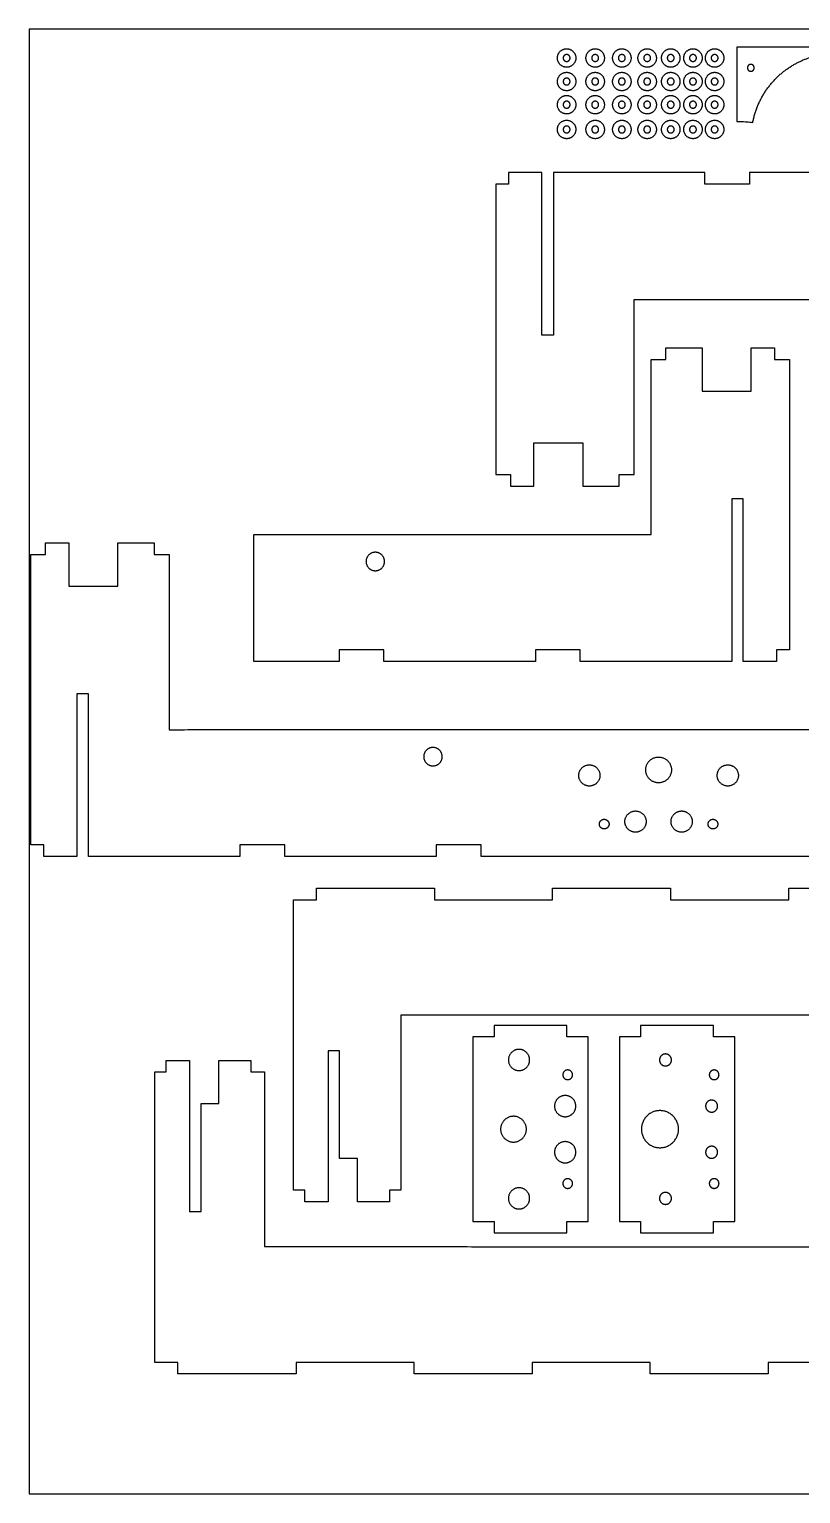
# Model space of a CAD drawing. Header units: millimetres. Extents: x 0 to 1320, y -1499 to 0.
# Drawn here: x 0 to 334, y -635 to 0 of the extents above; entities that cross this region are included whole.
import ezdxf

# ---------------------------------------------------------------- set-up
doc = ezdxf.new("R2010")
doc.units = ezdxf.units.MM
doc.header["$MEASUREMENT"] = 0
for name, color, linetype, true_color in [('inner', 5, 'Continuous', 0x0000ff), ('mechanics', 178, 'Continuous', 0x000000), ('outer', 1, 'Continuous', 0xff0000)]:
    doc.layers.add(name, color=color, linetype=linetype, true_color=true_color)

msp = doc.modelspace()

# ---------------------------------------------------------------- linework, layer by layer
at = {"layer": 'inner'}
msp.add_lwpolyline([(0, -635), (1320, -635), (1320, 0), (0, 0)], close=True, dxfattribs=at)
for points, knots in [([(212.29, -442.33), (216.89, -442.33), (216.89, -446.93), (216.89, -451.53), (212.29, -451.53), (207.69, -451.53), (207.69, -446.93), (207.69, -442.33), (212.29, -442.33)], [0, 0, 0, 7.225663, 7.225663, 14.451326, 14.451326, 21.676989, 21.676989, 28.902652, 28.902652, 28.902652]), ([(275.77, -449.53), (273.17, -449.53), (273.17, -446.93), (273.17, -444.33), (275.77, -444.33), (278.37, -444.33), (278.37, -446.93), (278.37, -449.53), (275.77, -449.53)], [8.168141, 8.168141, 8.168141, 12.252211, 12.252211, 16.336282, 16.336282, 20.420352, 20.420352, 24.504423, 24.504423, 24.504423]), ([(233.39, -455.46), (231.29, -455.46), (231.29, -453.36), (231.29, -451.26), (233.39, -451.26), (235.49, -451.26), (235.49, -453.36), (235.49, -455.46), (233.39, -455.46)], [6.597345, 6.597345, 6.597345, 9.896017, 9.896017, 13.194689, 13.194689, 16.493361, 16.493361, 19.792034, 19.792034, 19.792034]), ([(296.87, -451.26), (298.97, -451.26), (298.97, -453.36), (298.97, -455.46), (296.87, -455.46), (294.77, -455.46), (294.77, -453.36), (294.77, -451.26), (296.87, -451.26)], [6.597345, 6.597345, 6.597345, 9.896017, 9.896017, 13.194689, 13.194689, 16.493361, 16.493361, 19.792034, 19.792034, 19.792034]), ([(232.29, -462.33), (236.89, -462.33), (236.89, -466.93), (236.89, -471.53), (232.29, -471.53), (227.69, -471.53), (227.69, -466.93), (227.69, -462.33), (232.29, -462.33)], [0, 0, 0, 7.225663, 7.225663, 14.451326, 14.451326, 21.676989, 21.676989, 28.902652, 28.902652, 28.902652]), ([(273.37, -484.98), (265.32, -484.98), (265.32, -476.93), (265.32, -468.88), (273.37, -468.88), (281.42, -468.88), (281.42, -476.93), (281.42, -484.98), (273.37, -484.98)], [0, 0, 0, 12.64491, 12.64491, 25.289821, 25.289821, 37.934731, 37.934731, 50.579642, 50.579642, 50.579642]), ([(295.77, -469.53), (293.17, -469.53), (293.17, -466.93), (293.17, -464.33), (295.77, -464.33), (298.37, -464.33), (298.37, -466.93), (298.37, -469.53), (295.77, -469.53)], [8.168141, 8.168141, 8.168141, 12.252211, 12.252211, 16.336282, 16.336282, 20.420352, 20.420352, 24.504423, 24.504423, 24.504423]), ([(209.89, -482.52), (204.3, -482.52), (204.3, -476.93), (204.3, -471.34), (209.89, -471.34), (215.48, -471.34), (215.48, -476.93), (215.48, -482.52), (209.89, -482.52)], [17.55522, 17.55522, 17.55522, 26.33283, 26.33283, 35.110439, 35.110439, 43.888049, 43.888049, 52.665659, 52.665659, 52.665659]), ([(232.29, -482.33), (236.89, -482.33), (236.89, -486.93), (236.89, -491.53), (232.29, -491.53), (227.69, -491.53), (227.69, -486.93), (227.69, -482.33), (232.29, -482.33)], [14.451326, 14.451326, 14.451326, 21.676989, 21.676989, 28.902652, 28.902652, 36.128316, 36.128316, 43.353979, 43.353979, 43.353979]), ([(295.77, -489.53), (293.17, -489.53), (293.17, -486.93), (293.17, -484.33), (295.77, -484.33), (298.37, -484.33), (298.37, -486.93), (298.37, -489.53), (295.77, -489.53)], [8.168141, 8.168141, 8.168141, 12.252211, 12.252211, 16.336282, 16.336282, 20.420352, 20.420352, 24.504423, 24.504423, 24.504423]), ([(233.39, -498.4), (235.49, -498.4), (235.49, -500.5), (235.49, -502.6), (233.39, -502.6), (231.29, -502.6), (231.29, -500.5), (231.29, -498.4), (233.39, -498.4)], [6.597345, 6.597345, 6.597345, 9.896017, 9.896017, 13.194689, 13.194689, 16.493361, 16.493361, 19.792034, 19.792034, 19.792034]), ([(296.87, -498.4), (298.97, -498.4), (298.97, -500.5), (298.97, -502.6), (296.87, -502.6), (294.77, -502.6), (294.77, -500.5), (294.77, -498.4), (296.87, -498.4)], [6.597345, 6.597345, 6.597345, 9.896017, 9.896017, 13.194689, 13.194689, 16.493361, 16.493361, 19.792034, 19.792034, 19.792034]), ([(212.29, -502.33), (216.89, -502.33), (216.89, -506.93), (216.89, -511.53), (212.29, -511.53), (207.69, -511.53), (207.69, -506.93), (207.69, -502.33), (212.29, -502.33)], [0, 0, 0, 7.225663, 7.225663, 14.451326, 14.451326, 21.676989, 21.676989, 28.902652, 28.902652, 28.902652]), ([(275.77, -509.53), (273.17, -509.53), (273.17, -506.93), (273.17, -504.33), (275.77, -504.33), (278.37, -504.33), (278.37, -506.93), (278.37, -509.53), (275.77, -509.53)], [8.168141, 8.168141, 8.168141, 12.252211, 12.252211, 16.336282, 16.336282, 20.420352, 20.420352, 24.504423, 24.504423, 24.504423])]:
    msp.add_rational_spline(points, [1, 0.707106781187, 1, 0.707106781187, 1, 0.707106781187, 1, 0.707106781187, 1], degree=2, knots=knots, dxfattribs=at)
at = {"layer": 'mechanics'}
for points, weights, degree, knots in [([(233.64, -16.39), (237.57, -15.67), (236.85, -11.73), (236.14, -7.8), (232.2, -8.51), (228.27, -9.23), (228.98, -13.17), (229.7, -17.1), (233.64, -16.39)], [1, 0.707106781187, 1, 0.707106781187, 1, 0.707106781187, 1, 0.707106781187, 1], 2, [-25.132741, -25.132741, -25.132741, -18.849556, -18.849556, -12.566371, -12.566371, -6.283185, -6.283185, 0, 0, 0]), ([(234.42, -12.45), (234.42, -13.95), (232.92, -13.95), (231.42, -13.95), (231.42, -12.45), (231.42, -10.95), (232.92, -10.95), (234.42, -10.95), (234.42, -12.45)], [0.999999860338, 0.707106851018, 1, 0.707106781187, 1, 0.707106781187, 1, 0.707106781187, 1], 2, [0, 0, 0, 2.356194, 2.356194, 4.712389, 4.712389, 7.068583, 7.068583, 9.424778, 9.424778, 9.424778]), ([(246.01, -16.39), (249.95, -15.67), (249.23, -11.73), (248.52, -7.8), (244.58, -8.51), (240.64, -9.23), (241.36, -13.17), (242.08, -17.1), (246.01, -16.39)], [1, 0.707106781187, 1, 0.707106781187, 1, 0.707106781187, 1, 0.707106781187, 1], 2, [-25.132741, -25.132741, -25.132741, -18.849556, -18.849556, -12.566371, -12.566371, -6.283185, -6.283185, 0, 0, 0]), ([(246.8, -12.45), (246.8, -13.95), (245.3, -13.95), (243.8, -13.95), (243.8, -12.45), (243.8, -10.95), (245.3, -10.95), (246.8, -10.95), (246.8, -12.45)], [0.999999860338, 0.707106851018, 1, 0.707106781187, 1, 0.707106781187, 1, 0.707106781187, 1], 2, [0, 0, 0, 2.356194, 2.356194, 4.712389, 4.712389, 7.068583, 7.068583, 9.424778, 9.424778, 9.424778]), ([(257.57, -16.39), (261.5, -15.67), (260.79, -11.73), (260.07, -7.8), (256.13, -8.51), (252.2, -9.23), (252.92, -13.17), (253.63, -17.1), (257.57, -16.39)], [1, 0.707106781187, 1, 0.707106781187, 1, 0.707106781187, 1, 0.707106781187, 1], 2, [-25.132741, -25.132741, -25.132741, -18.849556, -18.849556, -12.566371, -12.566371, -6.283185, -6.283185, 0, 0, 0]), ([(258.35, -12.45), (258.35, -13.95), (256.85, -13.95), (255.35, -13.95), (255.35, -12.45), (255.35, -10.95), (256.85, -10.95), (258.35, -10.95), (258.35, -12.45)], [0.999999860338, 0.707106851018, 1, 0.707106781187, 1, 0.707106781187, 1, 0.707106781187, 1], 2, [0, 0, 0, 2.356194, 2.356194, 4.712389, 4.712389, 7.068583, 7.068583, 9.424778, 9.424778, 9.424778]), ([(268.56, -16.39), (272.49, -15.67), (271.77, -11.73), (271.06, -7.8), (267.12, -8.51), (263.19, -9.23), (263.9, -13.17), (264.62, -17.1), (268.56, -16.39)], [1, 0.707106781187, 1, 0.707106781187, 1, 0.707106781187, 1, 0.707106781187, 1], 2, [-25.132741, -25.132741, -25.132741, -18.849556, -18.849556, -12.566371, -12.566371, -6.283185, -6.283185, 0, 0, 0]), ([(269.34, -12.45), (269.34, -13.95), (267.84, -13.95), (266.34, -13.95), (266.34, -12.45), (266.34, -10.95), (267.84, -10.95), (269.34, -10.95), (269.34, -12.45)], [0.999999860338, 0.707106851018, 1, 0.707106781187, 1, 0.707106781187, 1, 0.707106781187, 1], 2, [0, 0, 0, 2.356194, 2.356194, 4.712389, 4.712389, 7.068583, 7.068583, 9.424778, 9.424778, 9.424778]), ([(278.77, -16.39), (282.7, -15.67), (281.99, -11.73), (281.27, -7.8), (277.33, -8.51), (273.4, -9.23), (274.12, -13.17), (274.83, -17.1), (278.77, -16.39)], [1, 0.707106781187, 1, 0.707106781187, 1, 0.707106781187, 1, 0.707106781187, 1], 2, [-25.132741, -25.132741, -25.132741, -18.849556, -18.849556, -12.566371, -12.566371, -6.283185, -6.283185, 0, 0, 0]), ([(279.55, -12.45), (279.55, -13.95), (278.05, -13.95), (276.55, -13.95), (276.55, -12.45), (276.55, -10.95), (278.05, -10.95), (279.55, -10.95), (279.55, -12.45)], [0.999999860338, 0.707106851018, 1, 0.707106781187, 1, 0.707106781187, 1, 0.707106781187, 1], 2, [0, 0, 0, 2.356194, 2.356194, 4.712389, 4.712389, 7.068583, 7.068583, 9.424778, 9.424778, 9.424778]), ([(288.4, -16.39), (292.33, -15.67), (291.62, -11.73), (290.9, -7.8), (286.97, -8.51), (283.03, -9.23), (283.75, -13.17), (284.46, -17.1), (288.4, -16.39)], [1, 0.707106781187, 1, 0.707106781187, 1, 0.707106781187, 1, 0.707106781187, 1], 2, [-25.132741, -25.132741, -25.132741, -18.849556, -18.849556, -12.566371, -12.566371, -6.283185, -6.283185, 0, 0, 0]), ([(289.18, -12.45), (289.18, -13.95), (287.68, -13.95), (286.18, -13.95), (286.18, -12.45), (286.18, -10.95), (287.68, -10.95), (289.18, -10.95), (289.18, -12.45)], [0.999999860338, 0.707106851018, 1, 0.707106781187, 1, 0.707106781187, 1, 0.707106781187, 1], 2, [0, 0, 0, 2.356194, 2.356194, 4.712389, 4.712389, 7.068583, 7.068583, 9.424778, 9.424778, 9.424778]), ([(297.8, -16.39), (301.73, -15.67), (301.02, -11.73), (300.3, -7.8), (296.36, -8.51), (292.43, -9.23), (293.15, -13.17), (293.86, -17.1), (297.8, -16.39)], [1, 0.707106781187, 1, 0.707106781187, 1, 0.707106781187, 1, 0.707106781187, 1], 2, [-25.132741, -25.132741, -25.132741, -18.849556, -18.849556, -12.566371, -12.566371, -6.283185, -6.283185, 0, 0, 0]), ([(298.58, -12.45), (298.58, -13.95), (297.08, -13.95), (295.58, -13.95), (295.58, -12.45), (295.58, -10.95), (297.08, -10.95), (298.58, -10.95), (298.58, -12.45)], [0.999999860338, 0.707106851018, 1, 0.707106781187, 1, 0.707106781187, 1, 0.707106781187, 1], 2, [0, 0, 0, 2.356194, 2.356194, 4.712389, 4.712389, 7.068583, 7.068583, 9.424778, 9.424778, 9.424778]), ([(313.6, -40.45), (316.28, -26.17), (326.05, -15.88), (339.31, -11.94), (359.97, -5.81), (378.92, -16.09), (385.05, -36.76), (385.41, -37.97), (385.71, -39.2), (385.95, -40.45)], [0.874654476211, 0.823527479496, 0.865309320759, 1, 0.804737854124, 0.804737854124, 1, 0.98602764811, 0.973055114268, 0.961082398472], 3, [101.480609, 101.480609, 101.480609, 101.480609, 138.10477, 138.10477, 138.10477, 191.199106, 191.199106, 191.199106, 194.998371, 194.998371, 194.998371, 194.998371]), ([(233.64, -26.59), (237.57, -25.87), (236.85, -21.93), (236.14, -18), (232.2, -18.72), (228.27, -19.43), (228.98, -23.37), (229.7, -27.3), (233.64, -26.59)], [1, 0.707106781187, 1, 0.707106781187, 1, 0.707106781187, 1, 0.707106781187, 1], 2, [-25.132741, -25.132741, -25.132741, -18.849556, -18.849556, -12.566371, -12.566371, -6.283185, -6.283185, 0, 0, 0]), ([(246.01, -26.59), (249.95, -25.87), (249.23, -21.93), (248.52, -18), (244.58, -18.72), (240.64, -19.43), (241.36, -23.37), (242.08, -27.3), (246.01, -26.59)], [1, 0.707106781187, 1, 0.707106781187, 1, 0.707106781187, 1, 0.707106781187, 1], 2, [-25.132741, -25.132741, -25.132741, -18.849556, -18.849556, -12.566371, -12.566371, -6.283185, -6.283185, 0, 0, 0]), ([(257.57, -26.59), (261.5, -25.87), (260.79, -21.93), (260.07, -18), (256.13, -18.72), (252.2, -19.43), (252.92, -23.37), (253.63, -27.3), (257.57, -26.59)], [1, 0.707106781187, 1, 0.707106781187, 1, 0.707106781187, 1, 0.707106781187, 1], 2, [-25.132741, -25.132741, -25.132741, -18.849556, -18.849556, -12.566371, -12.566371, -6.283185, -6.283185, 0, 0, 0]), ([(268.56, -26.59), (272.49, -25.87), (271.77, -21.93), (271.06, -18), (267.12, -18.72), (263.19, -19.43), (263.9, -23.37), (264.62, -27.3), (268.56, -26.59)], [1, 0.707106781187, 1, 0.707106781187, 1, 0.707106781187, 1, 0.707106781187, 1], 2, [-25.132741, -25.132741, -25.132741, -18.849556, -18.849556, -12.566371, -12.566371, -6.283185, -6.283185, 0, 0, 0]), ([(278.77, -26.59), (282.7, -25.87), (281.99, -21.93), (281.27, -18), (277.33, -18.72), (273.4, -19.43), (274.12, -23.37), (274.83, -27.3), (278.77, -26.59)], [1, 0.707106781187, 1, 0.707106781187, 1, 0.707106781187, 1, 0.707106781187, 1], 2, [-25.132741, -25.132741, -25.132741, -18.849556, -18.849556, -12.566371, -12.566371, -6.283185, -6.283185, 0, 0, 0]), ([(288.4, -26.59), (292.33, -25.87), (291.62, -21.93), (290.9, -18), (286.97, -18.72), (283.03, -19.43), (283.75, -23.37), (284.46, -27.3), (288.4, -26.59)], [1, 0.707106781187, 1, 0.707106781187, 1, 0.707106781187, 1, 0.707106781187, 1], 2, [-25.132741, -25.132741, -25.132741, -18.849556, -18.849556, -12.566371, -12.566371, -6.283185, -6.283185, 0, 0, 0]), ([(297.8, -26.59), (301.73, -25.87), (301.02, -21.93), (300.3, -18), (296.36, -18.72), (292.43, -19.43), (293.15, -23.37), (293.86, -27.3), (297.8, -26.59)], [1, 0.707106781187, 1, 0.707106781187, 1, 0.707106781187, 1, 0.707106781187, 1], 2, [-25.132741, -25.132741, -25.132741, -18.849556, -18.849556, -12.566371, -12.566371, -6.283185, -6.283185, 0, 0, 0]), ([(314.27, -16.71), (314.27, -18.21), (312.77, -18.21), (311.27, -18.21), (311.27, -16.71), (311.27, -15.21), (312.77, -15.21), (314.27, -15.21), (314.27, -16.71)], [1, 0.707106781187, 1, 0.707106781187, 1, 0.707106781187, 1, 0.707106851018, 0.999999860338], 2, [-9.424778, -9.424778, -9.424778, -7.068583, -7.068583, -4.712389, -4.712389, -2.356194, -2.356194, 0, 0, 0]), ([(234.42, -22.65), (234.42, -24.15), (232.92, -24.15), (231.42, -24.15), (231.42, -22.65), (231.42, -21.15), (232.92, -21.15), (234.42, -21.15), (234.42, -22.65)], [0.999999860338, 0.707106851018, 1, 0.707106781187, 1, 0.707106781187, 1, 0.707106781187, 1], 2, [0, 0, 0, 2.356194, 2.356194, 4.712389, 4.712389, 7.068583, 7.068583, 9.424778, 9.424778, 9.424778]), ([(246.8, -22.65), (246.8, -24.15), (245.3, -24.15), (243.8, -24.15), (243.8, -22.65), (243.8, -21.15), (245.3, -21.15), (246.8, -21.15), (246.8, -22.65)], [0.999999860338, 0.707106851018, 1, 0.707106781187, 1, 0.707106781187, 1, 0.707106781187, 1], 2, [0, 0, 0, 2.356194, 2.356194, 4.712389, 4.712389, 7.068583, 7.068583, 9.424778, 9.424778, 9.424778]), ([(258.35, -22.65), (258.35, -24.15), (256.85, -24.15), (255.35, -24.15), (255.35, -22.65), (255.35, -21.15), (256.85, -21.15), (258.35, -21.15), (258.35, -22.65)], [0.999999860338, 0.707106851018, 1, 0.707106781187, 1, 0.707106781187, 1, 0.707106781187, 1], 2, [0, 0, 0, 2.356194, 2.356194, 4.712389, 4.712389, 7.068583, 7.068583, 9.424778, 9.424778, 9.424778]), ([(269.34, -22.65), (269.34, -24.15), (267.84, -24.15), (266.34, -24.15), (266.34, -22.65), (266.34, -21.15), (267.84, -21.15), (269.34, -21.15), (269.34, -22.65)], [0.999999860338, 0.707106851018, 1, 0.707106781187, 1, 0.707106781187, 1, 0.707106781187, 1], 2, [0, 0, 0, 2.356194, 2.356194, 4.712389, 4.712389, 7.068583, 7.068583, 9.424778, 9.424778, 9.424778]), ([(279.55, -22.65), (279.55, -24.15), (278.05, -24.15), (276.55, -24.15), (276.55, -22.65), (276.55, -21.15), (278.05, -21.15), (279.55, -21.15), (279.55, -22.65)], [0.999999860338, 0.707106851018, 1, 0.707106781187, 1, 0.707106781187, 1, 0.707106781187, 1], 2, [0, 0, 0, 2.356194, 2.356194, 4.712389, 4.712389, 7.068583, 7.068583, 9.424778, 9.424778, 9.424778]), ([(289.18, -22.65), (289.18, -24.15), (287.68, -24.15), (286.18, -24.15), (286.18, -22.65), (286.18, -21.15), (287.68, -21.15), (289.18, -21.15), (289.18, -22.65)], [0.999999860338, 0.707106851018, 1, 0.707106781187, 1, 0.707106781187, 1, 0.707106781187, 1], 2, [0, 0, 0, 2.356194, 2.356194, 4.712389, 4.712389, 7.068583, 7.068583, 9.424778, 9.424778, 9.424778]), ([(298.58, -22.65), (298.58, -24.15), (297.08, -24.15), (295.58, -24.15), (295.58, -22.65), (295.58, -21.15), (297.08, -21.15), (298.58, -21.15), (298.58, -22.65)], [0.999999860338, 0.707106851018, 1, 0.707106781187, 1, 0.707106781187, 1, 0.707106781187, 1], 2, [0, 0, 0, 2.356194, 2.356194, 4.712389, 4.712389, 7.068583, 7.068583, 9.424778, 9.424778, 9.424778]), ([(233.64, -36.64), (237.57, -35.92), (236.85, -31.98), (236.14, -28.05), (232.2, -28.77), (228.27, -29.48), (228.98, -33.42), (229.7, -37.35), (233.64, -36.64)], [1, 0.707106781187, 1, 0.707106781187, 1, 0.707106781187, 1, 0.707106781187, 1], 2, [-25.132741, -25.132741, -25.132741, -18.849556, -18.849556, -12.566371, -12.566371, -6.283185, -6.283185, 0, 0, 0]), ([(234.42, -32.7), (234.42, -34.2), (232.92, -34.2), (231.42, -34.2), (231.42, -32.7), (231.42, -31.2), (232.92, -31.2), (234.42, -31.2), (234.42, -32.7)], [0.999999860338, 0.707106851018, 1, 0.707106781187, 1, 0.707106781187, 1, 0.707106781187, 1], 2, [0, 0, 0, 2.356194, 2.356194, 4.712389, 4.712389, 7.068583, 7.068583, 9.424778, 9.424778, 9.424778]), ([(246.01, -36.64), (249.95, -35.92), (249.23, -31.98), (248.52, -28.05), (244.58, -28.77), (240.64, -29.48), (241.36, -33.42), (242.08, -37.35), (246.01, -36.64)], [1, 0.707106781187, 1, 0.707106781187, 1, 0.707106781187, 1, 0.707106781187, 1], 2, [-25.132741, -25.132741, -25.132741, -18.849556, -18.849556, -12.566371, -12.566371, -6.283185, -6.283185, 0, 0, 0]), ([(246.8, -32.7), (246.8, -34.2), (245.3, -34.2), (243.8, -34.2), (243.8, -32.7), (243.8, -31.2), (245.3, -31.2), (246.8, -31.2), (246.8, -32.7)], [0.999999860338, 0.707106851018, 1, 0.707106781187, 1, 0.707106781187, 1, 0.707106781187, 1], 2, [0, 0, 0, 2.356194, 2.356194, 4.712389, 4.712389, 7.068583, 7.068583, 9.424778, 9.424778, 9.424778]), ([(257.57, -36.64), (261.5, -35.92), (260.79, -31.98), (260.07, -28.05), (256.13, -28.77), (252.2, -29.48), (252.92, -33.42), (253.63, -37.35), (257.57, -36.64)], [1, 0.707106781187, 1, 0.707106781187, 1, 0.707106781187, 1, 0.707106781187, 1], 2, [-25.132741, -25.132741, -25.132741, -18.849556, -18.849556, -12.566371, -12.566371, -6.283185, -6.283185, 0, 0, 0]), ([(258.35, -32.7), (258.35, -34.2), (256.85, -34.2), (255.35, -34.2), (255.35, -32.7), (255.35, -31.2), (256.85, -31.2), (258.35, -31.2), (258.35, -32.7)], [0.999999860338, 0.707106851018, 1, 0.707106781187, 1, 0.707106781187, 1, 0.707106781187, 1], 2, [0, 0, 0, 2.356194, 2.356194, 4.712389, 4.712389, 7.068583, 7.068583, 9.424778, 9.424778, 9.424778]), ([(268.56, -36.64), (272.49, -35.92), (271.77, -31.98), (271.06, -28.05), (267.12, -28.77), (263.19, -29.48), (263.9, -33.42), (264.62, -37.35), (268.56, -36.64)], [1, 0.707106781187, 1, 0.707106781187, 1, 0.707106781187, 1, 0.707106781187, 1], 2, [-25.132741, -25.132741, -25.132741, -18.849556, -18.849556, -12.566371, -12.566371, -6.283185, -6.283185, 0, 0, 0]), ([(269.34, -32.7), (269.34, -34.2), (267.84, -34.2), (266.34, -34.2), (266.34, -32.7), (266.34, -31.2), (267.84, -31.2), (269.34, -31.2), (269.34, -32.7)], [0.999999860338, 0.707106851018, 1, 0.707106781187, 1, 0.707106781187, 1, 0.707106781187, 1], 2, [0, 0, 0, 2.356194, 2.356194, 4.712389, 4.712389, 7.068583, 7.068583, 9.424778, 9.424778, 9.424778]), ([(278.77, -36.64), (282.7, -35.92), (281.99, -31.98), (281.27, -28.05), (277.33, -28.77), (273.4, -29.48), (274.12, -33.42), (274.83, -37.35), (278.77, -36.64)], [1, 0.707106781187, 1, 0.707106781187, 1, 0.707106781187, 1, 0.707106781187, 1], 2, [-25.132741, -25.132741, -25.132741, -18.849556, -18.849556, -12.566371, -12.566371, -6.283185, -6.283185, 0, 0, 0]), ([(279.55, -32.7), (279.55, -34.2), (278.05, -34.2), (276.55, -34.2), (276.55, -32.7), (276.55, -31.2), (278.05, -31.2), (279.55, -31.2), (279.55, -32.7)], [0.999999860338, 0.707106851018, 1, 0.707106781187, 1, 0.707106781187, 1, 0.707106781187, 1], 2, [0, 0, 0, 2.356194, 2.356194, 4.712389, 4.712389, 7.068583, 7.068583, 9.424778, 9.424778, 9.424778]), ([(288.4, -36.64), (292.33, -35.92), (291.62, -31.98), (290.9, -28.05), (286.97, -28.77), (283.03, -29.48), (283.75, -33.42), (284.46, -37.35), (288.4, -36.64)], [1, 0.707106781187, 1, 0.707106781187, 1, 0.707106781187, 1, 0.707106781187, 1], 2, [-25.132741, -25.132741, -25.132741, -18.849556, -18.849556, -12.566371, -12.566371, -6.283185, -6.283185, 0, 0, 0]), ([(289.18, -32.7), (289.18, -34.2), (287.68, -34.2), (286.18, -34.2), (286.18, -32.7), (286.18, -31.2), (287.68, -31.2), (289.18, -31.2), (289.18, -32.7)], [0.999999860338, 0.707106851018, 1, 0.707106781187, 1, 0.707106781187, 1, 0.707106781187, 1], 2, [0, 0, 0, 2.356194, 2.356194, 4.712389, 4.712389, 7.068583, 7.068583, 9.424778, 9.424778, 9.424778]), ([(297.8, -36.64), (301.73, -35.92), (301.02, -31.98), (300.3, -28.05), (296.36, -28.77), (292.43, -29.48), (293.15, -33.42), (293.86, -37.35), (297.8, -36.64)], [1, 0.707106781187, 1, 0.707106781187, 1, 0.707106781187, 1, 0.707106781187, 1], 2, [-25.132741, -25.132741, -25.132741, -18.849556, -18.849556, -12.566371, -12.566371, -6.283185, -6.283185, 0, 0, 0]), ([(298.58, -32.7), (298.58, -34.2), (297.08, -34.2), (295.58, -34.2), (295.58, -32.7), (295.58, -31.2), (297.08, -31.2), (298.58, -31.2), (298.58, -32.7)], [0.999999860338, 0.707106851018, 1, 0.707106781187, 1, 0.707106781187, 1, 0.707106781187, 1], 2, [0, 0, 0, 2.356194, 2.356194, 4.712389, 4.712389, 7.068583, 7.068583, 9.424778, 9.424778, 9.424778]), ([(233.64, -47.37), (237.57, -46.65), (236.85, -42.72), (236.14, -38.78), (232.2, -39.5), (228.27, -40.22), (228.98, -44.15), (229.7, -48.09), (233.64, -47.37)], [1, 0.707106781187, 1, 0.707106781187, 1, 0.707106781187, 1, 0.707106781187, 1], 2, [-25.132741, -25.132741, -25.132741, -18.849556, -18.849556, -12.566371, -12.566371, -6.283185, -6.283185, 0, 0, 0]), ([(234.42, -43.44), (234.42, -44.94), (232.92, -44.94), (231.42, -44.94), (231.42, -43.44), (231.42, -41.94), (232.92, -41.94), (234.42, -41.94), (234.42, -43.44)], [0.999999860338, 0.707106851018, 1, 0.707106781187, 1, 0.707106781187, 1, 0.707106781187, 1], 2, [0, 0, 0, 2.356194, 2.356194, 4.712389, 4.712389, 7.068583, 7.068583, 9.424778, 9.424778, 9.424778]), ([(246.01, -47.37), (249.95, -46.65), (249.23, -42.72), (248.52, -38.78), (244.58, -39.5), (240.64, -40.22), (241.36, -44.15), (242.08, -48.09), (246.01, -47.37)], [1, 0.707106781187, 1, 0.707106781187, 1, 0.707106781187, 1, 0.707106781187, 1], 2, [-25.132741, -25.132741, -25.132741, -18.849556, -18.849556, -12.566371, -12.566371, -6.283185, -6.283185, 0, 0, 0]), ([(246.8, -43.44), (246.8, -44.94), (245.3, -44.94), (243.8, -44.94), (243.8, -43.44), (243.8, -41.94), (245.3, -41.94), (246.8, -41.94), (246.8, -43.44)], [0.999999860338, 0.707106851018, 1, 0.707106781187, 1, 0.707106781187, 1, 0.707106781187, 1], 2, [0, 0, 0, 2.356194, 2.356194, 4.712389, 4.712389, 7.068583, 7.068583, 9.424778, 9.424778, 9.424778]), ([(257.57, -47.37), (261.5, -46.65), (260.79, -42.72), (260.07, -38.78), (256.13, -39.5), (252.2, -40.22), (252.92, -44.15), (253.63, -48.09), (257.57, -47.37)], [1, 0.707106781187, 1, 0.707106781187, 1, 0.707106781187, 1, 0.707106781187, 1], 2, [-25.132741, -25.132741, -25.132741, -18.849556, -18.849556, -12.566371, -12.566371, -6.283185, -6.283185, 0, 0, 0]), ([(258.35, -43.44), (258.35, -44.94), (256.85, -44.94), (255.35, -44.94), (255.35, -43.44), (255.35, -41.94), (256.85, -41.94), (258.35, -41.94), (258.35, -43.44)], [0.999999860338, 0.707106851018, 1, 0.707106781187, 1, 0.707106781187, 1, 0.707106781187, 1], 2, [0, 0, 0, 2.356194, 2.356194, 4.712389, 4.712389, 7.068583, 7.068583, 9.424778, 9.424778, 9.424778]), ([(268.56, -47.37), (272.49, -46.65), (271.77, -42.72), (271.06, -38.78), (267.12, -39.5), (263.19, -40.22), (263.9, -44.15), (264.62, -48.09), (268.56, -47.37)], [1, 0.707106781187, 1, 0.707106781187, 1, 0.707106781187, 1, 0.707106781187, 1], 2, [-25.132741, -25.132741, -25.132741, -18.849556, -18.849556, -12.566371, -12.566371, -6.283185, -6.283185, 0, 0, 0]), ([(269.34, -43.44), (269.34, -44.94), (267.84, -44.94), (266.34, -44.94), (266.34, -43.44), (266.34, -41.94), (267.84, -41.94), (269.34, -41.94), (269.34, -43.44)], [0.999999860338, 0.707106851018, 1, 0.707106781187, 1, 0.707106781187, 1, 0.707106781187, 1], 2, [0, 0, 0, 2.356194, 2.356194, 4.712389, 4.712389, 7.068583, 7.068583, 9.424778, 9.424778, 9.424778]), ([(278.77, -47.37), (282.7, -46.65), (281.99, -42.72), (281.27, -38.78), (277.33, -39.5), (273.4, -40.22), (274.12, -44.15), (274.83, -48.09), (278.77, -47.37)], [1, 0.707106781187, 1, 0.707106781187, 1, 0.707106781187, 1, 0.707106781187, 1], 2, [-25.132741, -25.132741, -25.132741, -18.849556, -18.849556, -12.566371, -12.566371, -6.283185, -6.283185, 0, 0, 0]), ([(279.55, -43.44), (279.55, -44.94), (278.05, -44.94), (276.55, -44.94), (276.55, -43.44), (276.55, -41.94), (278.05, -41.94), (279.55, -41.94), (279.55, -43.44)], [0.999999860338, 0.707106851018, 1, 0.707106781187, 1, 0.707106781187, 1, 0.707106781187, 1], 2, [0, 0, 0, 2.356194, 2.356194, 4.712389, 4.712389, 7.068583, 7.068583, 9.424778, 9.424778, 9.424778]), ([(288.4, -47.37), (292.33, -46.65), (291.62, -42.72), (290.9, -38.78), (286.97, -39.5), (283.03, -40.22), (283.75, -44.15), (284.46, -48.09), (288.4, -47.37)], [1, 0.707106781187, 1, 0.707106781187, 1, 0.707106781187, 1, 0.707106781187, 1], 2, [-25.132741, -25.132741, -25.132741, -18.849556, -18.849556, -12.566371, -12.566371, -6.283185, -6.283185, 0, 0, 0]), ([(289.18, -43.44), (289.18, -44.94), (287.68, -44.94), (286.18, -44.94), (286.18, -43.44), (286.18, -41.94), (287.68, -41.94), (289.18, -41.94), (289.18, -43.44)], [0.999999860338, 0.707106851018, 1, 0.707106781187, 1, 0.707106781187, 1, 0.707106781187, 1], 2, [0, 0, 0, 2.356194, 2.356194, 4.712389, 4.712389, 7.068583, 7.068583, 9.424778, 9.424778, 9.424778]), ([(297.8, -47.37), (301.73, -46.65), (301.02, -42.72), (300.3, -38.78), (296.36, -39.5), (292.43, -40.22), (293.15, -44.15), (293.86, -48.09), (297.8, -47.37)], [1, 0.707106781187, 1, 0.707106781187, 1, 0.707106781187, 1, 0.707106781187, 1], 2, [-25.132741, -25.132741, -25.132741, -18.849556, -18.849556, -12.566371, -12.566371, -6.283185, -6.283185, 0, 0, 0]), ([(298.58, -43.44), (298.58, -44.94), (297.08, -44.94), (295.58, -44.94), (295.58, -43.44), (295.58, -41.94), (297.08, -41.94), (298.58, -41.94), (298.58, -43.44)], [0.999999860338, 0.707106851018, 1, 0.707106781187, 1, 0.707106781187, 1, 0.707106781187, 1], 2, [0, 0, 0, 2.356194, 2.356194, 4.712389, 4.712389, 7.068583, 7.068583, 9.424778, 9.424778, 9.424778])]:
    msp.add_rational_spline(points, weights, degree=degree, knots=knots, dxfattribs=at)
for points in [[(392.77, -7.71), (364.11, -7.71), (335.44, -7.71), (306.77, -7.71)], [(306.77, -7.71), (306.77, -18.49), (306.77, -29.26), (306.77, -40.04)]]:
    msp.add_open_spline(points, degree=3, dxfattribs=at)
msp.add_open_spline([(306.77, -40.04), (308, -39.99), (309.39, -40.02), (311.67, -40.15), (312.73, -40.28), (313.6, -40.45)], degree=3, knots=[94.626192, 94.626192, 94.626192, 94.626192, 98.300066, 98.81068, 101.480609, 101.480609, 101.480609, 101.480609], dxfattribs=at)
at = {"layer": 'outer'}
for points in [[(222.17, -62.11), (214.98, -62.11), (207.78, -62.11)], [(207.78, -62.11), (207.78, -64.61), (207.78, -67.11)], [(222.17, -132.58), (222.17, -97.34), (222.17, -62.11)], [(292.88, -62.11), (260.02, -62.11), (227.17, -62.11)], [(227.17, -62.11), (227.17, -97.34), (227.17, -132.58)], [(292.88, -67.11), (292.88, -64.61), (292.88, -62.11)], [(377.97, -62.11), (345.12, -62.11), (312.26, -62.11)], [(312.26, -62.11), (312.26, -64.61), (312.26, -67.11)], [(207.78, -67.11), (204.99, -67.11), (202.19, -67.11)], [(202.19, -67.11), (202.19, -130.08), (202.19, -193.05)], [(312.26, -67.11), (302.57, -67.11), (292.88, -67.11)], [(262.13, -193.05), (262.13, -155.08), (262.13, -117.11)], [(262.13, -117.11), (348.23, -117.15), (434.32, -117.19)], [(227.17, -132.58), (224.67, -132.58), (222.17, -132.58)], [(275.94, -143.13), (275.94, -140.63), (275.94, -138.13)], [(275.94, -138.13), (283.82, -138.13), (291.7, -138.13)], [(291.7, -138.13), (291.7, -147.49), (291.7, -156.85)], [(312.91, -156.85), (312.91, -147.49), (312.91, -138.13)], [(312.91, -138.13), (317.98, -138.13), (323.05, -138.13)], [(323.05, -138.13), (323.05, -140.63), (323.05, -143.13)], [(269.53, -219.08), (269.53, -181.11), (269.53, -143.13)], [(269.53, -143.13), (272.73, -143.13), (275.94, -143.13)], [(323.05, -143.13), (326.26, -143.13), (329.46, -143.13)], [(329.46, -143.13), (329.46, -206.11), (329.46, -269.08)], [(291.7, -156.85), (302.3, -156.85), (312.91, -156.85)], [(218.75, -179.34), (229.36, -179.34), (239.97, -179.34)], [(218.75, -198.05), (218.75, -188.7), (218.75, -179.34)], [(239.97, -179.34), (239.97, -188.7), (239.97, -198.05)], [(202.19, -193.05), (205.4, -193.05), (208.6, -193.05)], [(208.6, -193.05), (208.6, -195.55), (208.6, -198.05)], [(255.72, -198.05), (255.72, -195.55), (255.72, -193.05)], [(255.72, -193.05), (258.92, -193.05), (262.13, -193.05)], [(208.6, -198.05), (213.68, -198.05), (218.75, -198.05)], [(239.97, -198.05), (247.84, -198.05), (255.72, -198.05)], [(309.48, -203.61), (306.98, -203.61), (304.48, -203.61)], [(304.48, -203.61), (304.48, -238.84), (304.48, -274.08)], [(309.48, -274.08), (309.48, -238.84), (309.48, -203.61)], [(97.33, -274.08), (97.33, -246.54), (97.33, -219)], [(97.33, -219), (183.43, -219.04), (269.53, -219.08)], [(0.64, -353.7), (0.64, -290.73), (0.64, -227.75)], [(0.64, -227.75), (3.85, -227.75), (7.06, -227.75)], [(7.06, -227.75), (7.06, -225.25), (7.06, -222.75)], [(7.06, -222.75), (12.13, -222.75), (17.2, -222.75)], [(17.2, -222.75), (17.2, -232.11), (17.2, -241.46)], [(38.41, -241.46), (38.41, -232.11), (38.41, -222.75)], [(38.41, -222.75), (46.29, -222.75), (54.17, -222.75)], [(54.17, -222.75), (54.17, -225.25), (54.17, -227.75)], [(54.17, -227.75), (57.38, -227.75), (60.58, -227.75)], [(60.58, -227.75), (60.58, -265.72), (60.58, -303.7)], [(17.2, -241.46), (27.8, -241.46), (38.41, -241.46)], [(153.68, -269.08), (143.99, -269.08), (134.3, -269.08)], [(134.3, -269.08), (134.3, -271.58), (134.3, -274.08)], [(153.68, -274.08), (153.68, -271.58), (153.68, -269.08)], [(238.78, -269.08), (229.08, -269.08), (219.39, -269.08)], [(219.39, -269.08), (219.39, -271.58), (219.39, -274.08)], [(238.78, -274.08), (238.78, -271.58), (238.78, -269.08)], [(329.46, -269.08), (326.67, -269.08), (323.87, -269.08)], [(323.87, -269.08), (323.87, -271.58), (323.87, -274.08)], [(134.3, -274.08), (115.81, -274.08), (97.33, -274.08)], [(219.39, -274.08), (186.54, -274.08), (153.68, -274.08)], [(304.48, -274.08), (271.63, -274.08), (238.78, -274.08)], [(323.87, -274.08), (316.68, -274.08), (309.48, -274.08)], [(25.62, -288.22), (23.12, -288.22), (20.62, -288.22)], [(20.62, -288.22), (20.62, -323.46), (20.62, -358.7)], [(25.62, -358.7), (25.62, -323.46), (25.62, -288.22)], [(6.24, -353.7), (3.44, -353.7), (0.64, -353.7)], [(6.24, -358.7), (6.24, -356.2), (6.24, -353.7)], [(110.72, -353.7), (101.02, -353.7), (91.33, -353.7)], [(91.33, -353.7), (91.33, -356.2), (91.33, -358.7)], [(110.72, -358.7), (110.72, -356.2), (110.72, -353.7)], [(195.81, -353.7), (186.12, -353.7), (176.42, -353.7)], [(176.42, -353.7), (176.42, -356.2), (176.42, -358.7)], [(195.81, -358.7), (195.81, -356.2), (195.81, -353.7)], [(20.62, -358.7), (13.43, -358.7), (6.24, -358.7)], [(91.33, -358.7), (58.48, -358.7), (25.62, -358.7)], [(176.42, -358.7), (143.57, -358.7), (110.72, -358.7)], [(349.74, -358.7), (331.25, -358.7), (312.77, -358.7)], [(124.48, -377.48), (124.48, -374.98), (124.48, -372.48)], [(124.48, -372.48), (150.07, -372.48), (175.66, -372.48)], [(175.66, -372.48), (175.66, -374.98), (175.66, -377.48)], [(226.84, -377.48), (226.84, -374.98), (226.84, -372.48)], [(226.84, -372.48), (252.42, -372.48), (278.01, -372.48)], [(278.01, -372.48), (278.01, -374.98), (278.01, -377.48)], [(329.19, -377.48), (329.19, -374.98), (329.19, -372.48)], [(329.19, -372.48), (354.78, -372.48), (380.37, -372.48)], [(114.52, -503.42), (114.52, -440.45), (114.52, -377.48)], [(114.52, -377.48), (119.5, -377.48), (124.48, -377.48)], [(175.66, -377.48), (201.25, -377.48), (226.84, -377.48)], [(278.01, -377.48), (303.6, -377.48), (329.19, -377.48)], [(649.88, -427.69), (405.45, -427.58), (161.02, -427.48)], [(161.02, -427.48), (161.02, -465.45), (161.02, -503.42)], [(201.51, -436.93), (196.9, -436.93), (192.29, -436.93)], [(192.29, -436.93), (192.29, -476.93), (192.29, -516.93)], [(233.07, -431.93), (217.29, -431.93), (201.51, -431.93)], [(201.51, -431.93), (201.51, -434.43), (201.51, -436.93)], [(233.07, -436.93), (233.07, -434.43), (233.07, -431.93)], [(242.29, -436.93), (237.68, -436.93), (233.07, -436.93)], [(242.29, -516.93), (242.29, -476.93), (242.29, -436.93)], [(264.99, -436.93), (260.38, -436.93), (255.77, -436.93)], [(255.77, -436.93), (255.77, -476.93), (255.77, -516.93)], [(296.55, -431.93), (280.77, -431.93), (264.99, -431.93)], [(264.99, -431.93), (264.99, -434.43), (264.99, -436.93)], [(296.55, -436.93), (296.55, -434.43), (296.55, -431.93)], [(305.77, -436.93), (301.16, -436.93), (296.55, -436.93)], [(305.77, -516.93), (305.77, -476.93), (305.77, -436.93)], [(134.52, -442.95), (132.02, -442.95), (129.52, -442.95)], [(129.52, -442.95), (129.52, -466.33), (129.52, -489.71)], [(134.52, -489.71), (134.52, -466.33), (134.52, -442.95)], [(59.35, -452.1), (59.35, -449.6), (59.35, -447.1)], [(59.35, -447.1), (64.41, -447.1), (69.48, -447.1)], [(69.48, -447.1), (69.48, -456.46), (69.48, -465.81)], [(82.17, -465.81), (82.17, -456.46), (82.17, -447.1)], [(82.17, -447.1), (89.13, -447.1), (96.1, -447.1)], [(96.1, -447.1), (96.1, -449.6), (96.1, -452.1)], [(54.42, -452.11), (56.89, -452.11), (59.35, -452.1)], [(54.47, -578.05), (54.45, -515.08), (54.42, -452.11)], [(96.1, -452.1), (99.04, -452.11), (101.98, -452.11)], [(101.98, -452.11), (101.98, -489.97), (101.98, -527.84)], [(69.48, -465.81), (69.48, -489.19), (69.48, -512.57)], [(74.48, -512.57), (74.48, -489.19), (74.48, -465.81)], [(74.48, -465.81), (78.32, -465.81), (82.17, -465.81)], [(129.52, -489.71), (129.52, -499.06), (129.52, -508.42)], [(142.21, -489.71), (138.37, -489.71), (134.52, -489.71)], [(142.21, -508.42), (142.21, -499.06), (142.21, -489.71)], [(119.4, -503.42), (116.96, -503.42), (114.52, -503.42)], [(119.4, -508.42), (119.4, -505.92), (119.4, -503.42)], [(161.02, -503.42), (158.58, -503.42), (156.15, -503.42)], [(156.15, -503.42), (156.15, -505.92), (156.15, -508.42)], [(69.48, -512.57), (71.98, -512.57), (74.48, -512.57)], [(129.52, -508.42), (124.46, -508.42), (119.4, -508.42)], [(156.15, -508.42), (149.18, -508.42), (142.21, -508.42)], [(192.29, -516.93), (196.9, -516.93), (201.51, -516.93)], [(201.51, -516.93), (201.51, -519.43), (201.51, -521.93)], [(233.07, -521.93), (233.07, -519.43), (233.07, -516.93)], [(233.07, -516.93), (237.68, -516.93), (242.29, -516.93)], [(255.77, -516.93), (260.38, -516.93), (264.99, -516.93)], [(264.99, -516.93), (264.99, -519.43), (264.99, -521.93)], [(296.55, -521.93), (296.55, -519.43), (296.55, -516.93)], [(296.55, -516.93), (301.16, -516.93), (305.77, -516.93)], [(201.51, -521.93), (217.29, -521.93), (233.07, -521.93)], [(264.99, -521.93), (280.77, -521.93), (296.55, -521.93)], [(101.98, -527.84), (346.41, -527.94), (590.84, -528.05)], [(64.44, -578.05), (59.45, -578.05), (54.47, -578.05)], [(64.44, -583.05), (64.44, -580.55), (64.44, -578.05)], [(115.61, -583.05), (90.02, -583.05), (64.44, -583.05)], [(166.79, -578.05), (141.2, -578.05), (115.61, -578.05)], [(115.61, -578.05), (115.61, -580.55), (115.61, -583.05)], [(166.79, -583.05), (166.79, -580.55), (166.79, -578.05)], [(217.96, -583.05), (192.38, -583.05), (166.79, -583.05)], [(269.14, -578.05), (243.55, -578.05), (217.96, -578.05)], [(217.96, -578.05), (217.96, -580.55), (217.96, -583.05)], [(269.14, -583.05), (269.14, -580.55), (269.14, -578.05)], [(320.32, -583.05), (294.73, -583.05), (269.14, -583.05)], [(371.49, -578.05), (345.91, -578.05), (320.32, -578.05)], [(320.32, -578.05), (320.32, -580.55), (320.32, -583.05)]]:
    msp.add_open_spline(points, degree=2, dxfattribs=at)
for points, weights, knots in [([(153.98, -230.78), (153.98, -226.78), (149.98, -226.78), (145.98, -226.78), (145.98, -230.78)], [1, 0.707106781187, 1, 0.707106781187, 1], [1.570796, 1.570796, 1.570796, 3.141593, 3.141593, 4.712389, 4.712389, 4.712389]), ([(145.98, -230.78), (145.98, -234.78), (149.98, -234.78), (153.98, -234.78), (153.98, -230.78)], [0.999999860338, 0.707106851018, 1, 0.707106851018, 0.999999860338], [-1.570796, -1.570796, -1.570796, 0, 0, 1.570796, 1.570796, 1.570796]), ([(178.98, -315.41), (178.98, -311.41), (174.98, -311.41), (170.98, -311.41), (170.98, -315.41)], [1, 0.707106781187, 1, 0.707106781187, 1], [7.853982, 7.853982, 7.853982, 9.424778, 9.424778, 10.995574, 10.995574, 10.995574]), ([(170.98, -315.41), (170.98, -319.41), (174.98, -319.41), (178.98, -319.41), (178.98, -315.41)], [0.999999860338, 0.707106851018, 1, 0.707106851018, 0.999999860338], [4.712389, 4.712389, 4.712389, 6.283185, 6.283185, 7.853982, 7.853982, 7.853982]), ([(278.37, -321.15), (278.37, -315.56), (272.78, -315.56), (267.19, -315.56), (267.19, -321.15), (267.19, -326.74), (272.78, -326.74), (278.37, -326.74), (278.37, -321.15)], [1, 0.707106781187, 1, 0.707106781187, 1, 0.707106781187, 1, 0.707106781187, 1], [2576.231802, 2576.231802, 2576.231802, 2585.009412, 2585.009412, 2593.787022, 2593.787022, 2602.564632, 2602.564632, 2611.342241, 2611.342241, 2611.342241]), ([(238.18, -323.55), (238.18, -328.15), (242.78, -328.15), (247.38, -328.15), (247.38, -323.55), (247.38, -318.95), (242.78, -318.95), (238.18, -318.95), (238.18, -323.55)], [1, 0.707106781187, 1, 0.707106781187, 1, 0.707106781187, 1, 0.707106851018, 0.999999860338], [2611.342241, 2611.342241, 2611.342241, 2618.567905, 2618.567905, 2625.793569, 2625.793569, 2633.019232, 2633.019232, 2640.244894, 2640.244894, 2640.244894]), ([(298.18, -323.55), (298.18, -328.15), (302.78, -328.15), (307.38, -328.15), (307.38, -323.55), (307.38, -318.95), (302.78, -318.95), (298.18, -318.95), (298.18, -323.55)], [1, 0.707106781187, 1, 0.707106781187, 1, 0.707106781187, 1, 0.707106781187, 1], [2547.32915, 2547.32915, 2547.32915, 2554.554813, 2554.554813, 2561.780476, 2561.780476, 2569.006139, 2569.006139, 2576.231802, 2576.231802, 2576.231802]), ([(251.31, -344.65), (251.31, -342.55), (249.21, -342.55), (247.11, -342.55), (247.11, -344.65), (247.11, -346.75), (249.21, -346.75), (251.31, -346.75), (251.31, -344.65)], [0.999999860338, 0.707106851018, 1, 0.707106781187, 1, 0.707106781187, 1, 0.707106781187, 1], [2463.134466, 2463.134466, 2463.134466, 2466.433138, 2466.433138, 2469.731811, 2469.731811, 2473.030483, 2473.030483, 2476.329156, 2476.329156, 2476.329156]), ([(258.18, -343.55), (258.18, -348.15), (262.78, -348.15), (267.38, -348.15), (267.38, -343.55), (267.38, -338.95), (262.78, -338.95), (258.18, -338.95), (258.18, -343.55)], [1, 0.707106781187, 1, 0.707106781187, 1, 0.707106781187, 1, 0.707106781187, 1], [2476.329156, 2476.329156, 2476.329156, 2483.554819, 2483.554819, 2490.780482, 2490.780482, 2498.006145, 2498.006145, 2505.231808, 2505.231808, 2505.231808]), ([(278.18, -343.55), (278.18, -348.15), (282.78, -348.15), (287.38, -348.15), (287.38, -343.55), (287.38, -338.95), (282.78, -338.95), (278.18, -338.95), (278.18, -343.55)], [1, 0.707106781187, 1, 0.707106781187, 1, 0.707106781187, 1, 0.707106781187, 1], [2505.231808, 2505.231808, 2505.231808, 2512.457471, 2512.457471, 2519.683134, 2519.683134, 2526.908797, 2526.908797, 2534.13446, 2534.13446, 2534.13446]), ([(294.25, -344.65), (294.25, -346.75), (296.35, -346.75), (298.45, -346.75), (298.45, -344.65), (298.45, -342.55), (296.35, -342.55), (294.25, -342.55), (294.25, -344.65)], [1, 0.707106781187, 1, 0.707106781187, 1, 0.707106781187, 1, 0.707106781187, 1], [2534.13446, 2534.13446, 2534.13446, 2537.433133, 2537.433133, 2540.731805, 2540.731805, 2544.030477, 2544.030477, 2547.32915, 2547.32915, 2547.32915])]:
    msp.add_rational_spline(points, weights, degree=2, knots=knots, dxfattribs=at)
for points, knots in [([(60.58, -303.7), (146.68, -303.66), (232.78, -303.62), (272.77, -303.62), (312.77, -303.62), (398.87, -303.66), (484.96, -303.7)], [1406.526443, 1406.526443, 1406.526443, 1578.722635, 1578.722635, 1658.712889, 1658.712889, 1830.909081, 1830.909081, 1830.909081]), ([(312.77, -358.7), (272.77, -358.7), (232.78, -358.7), (214.29, -358.7), (195.81, -358.7)], [609.212123, 609.212123, 609.212123, 689.202377, 689.202377, 726.170046, 726.170046, 726.170046])]:
    msp.add_open_spline(points, degree=2, knots=knots, dxfattribs=at)

doc.saveas('drawing.dxf')
